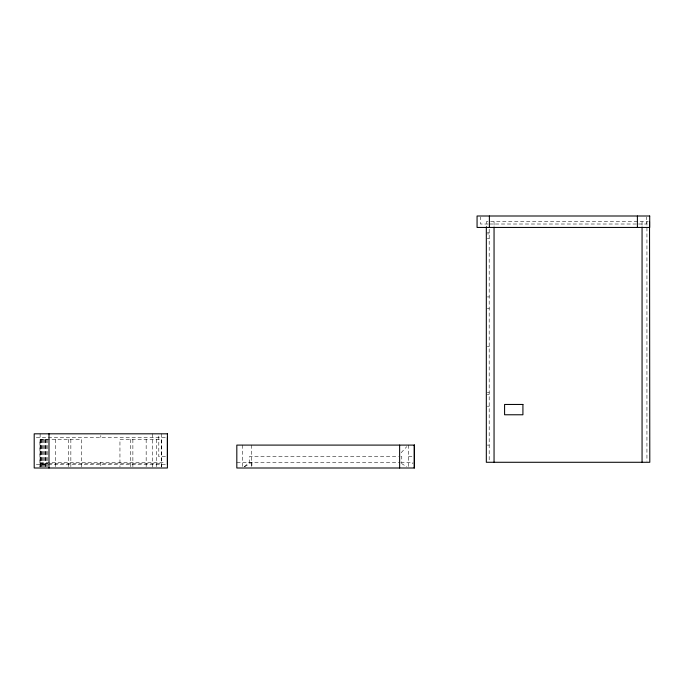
<?xml version="1.0" encoding="UTF-8"?>
<svg xmlns="http://www.w3.org/2000/svg" width="684" height="684" viewBox="0 0 684 684"><rect width="100%" height="100%" fill="white"/><g stroke="black" fill="none" stroke-linecap="round" stroke-linejoin="round"><path stroke-width="0.51" stroke-dasharray="3.42 2.56" d="M401.132 452.731L406.792 446.626M244.231 466.736L249.472 462.281L249.472 456.553L398.558 456.553M244.513 466.856L251.618 462.281M487.923 221.719L486.324 221.719L486.324 227.045M490.616 221.719L648.201 221.719M488.222 224.01L480.501 224.01L480.501 216.999M489.385 224.01L637.394 224.01M638.548 224.01L646.269 224.01L646.269 216.999M487.273 232.774L489.188 232.774M487.273 233.919L489.188 233.919M487.273 238.502L489.188 238.502M487.273 296.924L489.188 296.924M487.273 308.381L489.188 308.381M487.273 346.583L489.188 346.583M487.273 392.454L489.188 392.454M487.273 394.694L489.188 394.694M487.273 406.202L489.188 406.202M36.312 437.256L167.076 437.256M487.273 445.096L489.188 445.096M400.927 456.553L401.764 456.553L401.764 462.281M408.502 456.553L413.085 456.553M165.494 456.732L158.808 456.732L158.808 434.862M236.818 462.281L399.627 462.281M400.781 462.281L413.085 462.281M40.117 462.418L164.511 462.281M412.196 463.419L413.085 463.419M40.117 463.564L47.846 463.564M49 463.564L161.484 463.564M36.329 464.564L166.015 464.564M401.397 463.419L406.732 466.856M646.936 221.719L646.936 461.213M642.062 221.719L642.062 227.045M494.053 221.719L494.053 227.045M489.188 229.174L489.188 462.281M408.502 445.096L408.502 467.052M251.9 462.281L251.9 467.052M251.618 445.096L251.618 467.052M242.734 445.096L242.734 467.052M161.68 466.941L161.68 439.367L119.948 439.367L119.948 466.941M161.484 433.818L161.484 467.121M156.362 439.367L156.362 466.941M152.609 433.818L152.609 467.121M146.162 439.367L146.162 466.941M132.876 439.367L132.876 466.941M130.755 439.367L130.755 466.941M100.805 435.537L100.805 437.256M100.805 462.418L100.805 467.078M81.653 466.941L81.653 439.367L39.928 439.367L39.928 466.941M70.854 439.367L70.854 466.941M68.725 439.367L68.725 466.941M55.447 439.367L55.447 466.941M47.82 439.367L47.82 466.941M46.649 439.367L46.649 466.941M45.529 439.367L45.529 466.941M45.247 439.367L45.247 466.941M44.46 439.367L44.46 466.941M43.477 439.367L43.477 466.941M42.588 439.367L42.588 466.941M41.801 439.367L41.801 466.941M41.143 439.367L41.143 466.941M40.621 439.367L40.621 466.941M40.236 439.367L40.236 466.941M40.117 433.818L40.117 467.121"/><path stroke-width="1.03" d="M167.409 437.256L167.409 464.564M649.535 221.719L649.8 462.281L486.324 462.281L486.324 227.045M642.062 227.045L642.062 462.281M637.394 215.999L637.394 227.447M494.053 227.045L494.053 462.281M489.385 215.999L489.385 227.447M414.222 445.096L414.222 468.001M399.627 445.096L399.627 468.001M49 433.818L49 468.001M649.706 215.999L477.064 215.999L477.064 227.447L649.706 227.447L649.706 215.999M522.918 404.458L504.587 404.458L504.587 414.769L522.918 414.769L522.918 404.458M167.409 433.818L34.2 433.818L34.2 468.001L167.409 468.001L167.409 433.818M414.427 445.096L236.818 445.096L236.818 468.001L414.427 468.001L414.427 445.096"/></g></svg>
